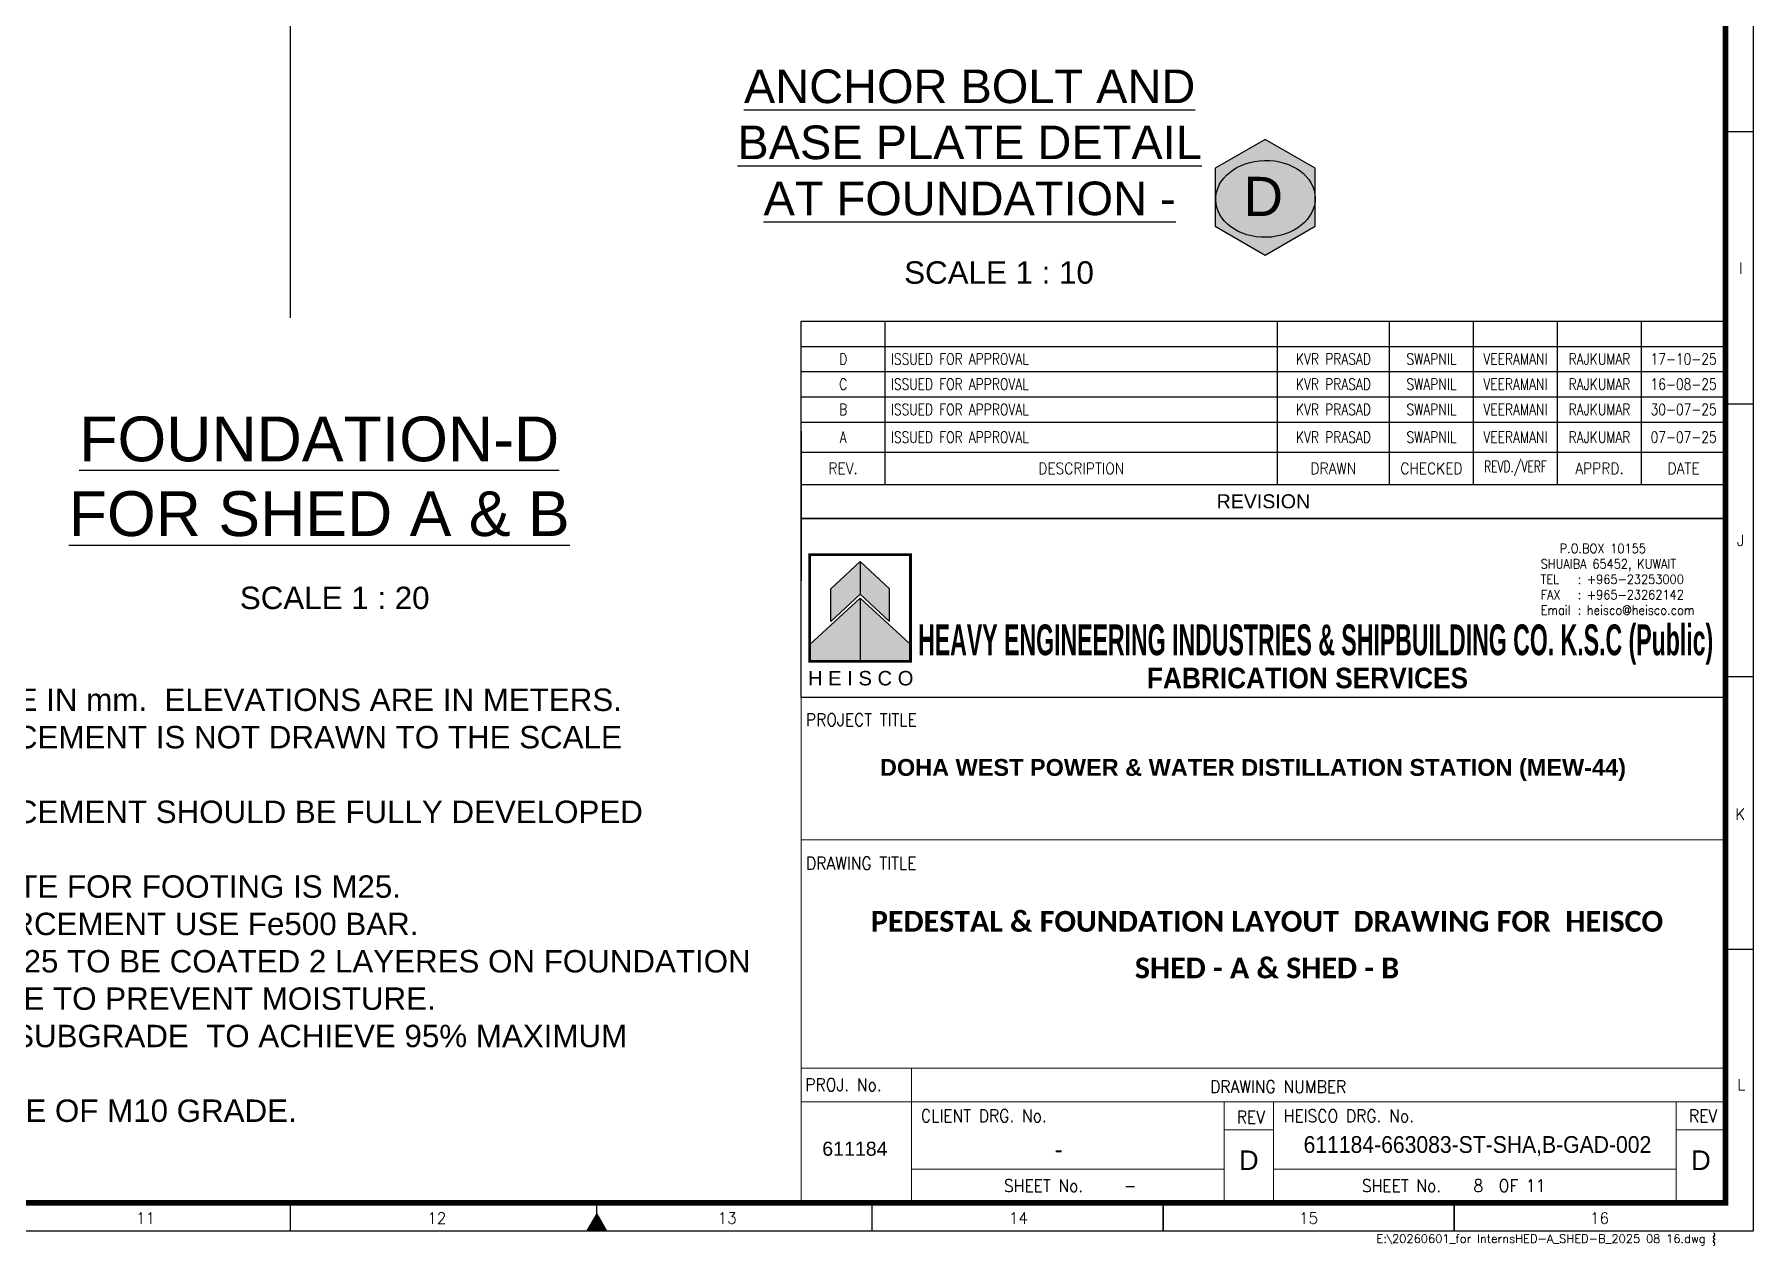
# Model space of a CAD drawing. Header units: millimetres. Extents: x -1055 to 11244, y -20673 to 2560.
# Drawn here: x 8080.2 to 8387, y 1149.2 to 1365.4 of the extents above; entities that cross this region are included whole.
import ezdxf
from ezdxf.enums import TextEntityAlignment as Align

# ---------------------------------------------------------------- set-up
doc = ezdxf.new("R2010")
doc.units = ezdxf.units.MM
for name, color, linetype in [('BORDER', 6, 'Continuous'), ('HEISCO', 7, 'Continuous'), ('TABLE', 4, 'Continuous')]:
    doc.layers.add(name, color=color, linetype=linetype)
doc.styles.add('arial', font='arial.ttf')
doc.styles.add('HEISCO', font='ariblk.ttf')
doc.styles.add('HEISCO.', font='arial.ttf')
doc.styles.add('LOGO', font='ROMANS.SHX')
doc.styles.add('ROMANS', font='romans.shx', dxfattribs={"width": 0.8})
doc.styles.get("Standard").update_dxf_attribs({"font": 'arial.ttf'})

# ---------------------------------------------------------------- blocks, each defined once
blk = doc.blocks.new('A1B')
at = {"layer": 'BORDER', "color": 1}
for p, q in [((837, 199.17), (832, 199.17)), ((837, 150.51), (832, 150.51)), ((837, 101.84), (832, 101.84)), ((837, 53.17), (832, 53.17)), ((575.81, 8), (575.81, 3)), ((679.69, 3), (679.69, 8)), ((731.63, 3), (731.63, 8)), ((731.63, 8), (731.63, 3)), ((731.63, 3), (731.63, 8)), ((783.56, 3), (783.56, 8)), ((783.56, 8), (783.56, 3))]:
    blk.add_line(p, q, dxfattribs=at)
at = {"layer": 'BORDER'}
for p, q in [((630.5, 3), (630.5, 8)), ((630.5, 6), (628.77, 3)), ((630.5, 6), (632.23, 3))]:
    blk.add_line(p, q, dxfattribs=at)
blk.add_lwpolyline([(837, 3), (837, 590), (3, 590), (3, 3)], close=True, dxfattribs=at)
at = {"layer": 'BORDER', "const_width": 1}
blk.add_lwpolyline([(8, 8), (832, 8), (832, 585), (8, 585)], close=True, dxfattribs=at)
at = {"layer": 'BORDER'}
blk.add_solid([(632.23, 3), (628.77, 3), (630.5, 6)], dxfattribs=at)
at = {"color": 11, "insert": (830.38, 1.34), "char_height": 1.5, "width": 401.355, "attachment_point": 6, "style": 'ROMANS'}
blk.add_mtext('{\\W1;\\C1;E:\\20260601_for Interns\\SHED-A_SHED-B_2025 08 16.dwg }', dxfattribs=at)
at = {"layer": 'BORDER', "color": 1, "style": 'ROMANS'}
for s, p in [('I', (834.69, 173.82)), ('J', (834.67, 125.23)), ('K', (834.62, 76.36)), ('L', (834.8, 28.07)), ('11', (549.97, 4.25)), ('12', (601.96, 4.25)), ('13', (653.79, 4.25)), ('14', (705.77, 4.25)), ('15', (757.56, 4.25)), ('16', (809.48, 4.25))]:
    blk.add_text(s, height=2, dxfattribs=at).set_placement(p, align=Align.CENTER)
blk = doc.blocks.new('A$C61D9601B')
at = {"layer": 'HEISCO'}
for color, points in [(34, [(5.84, -8.9), (5.84, -15.38), (11.66, -10.02), (11.66, -3.54)]), (40, [(11.66, -3.54), (11.66, -10.02), (17.48, -15.38), (17.48, -8.9)]), (142, [(1.66, -19.99), (1.66, -23.3), (11.66, -23.3), (11.66, -10.78)]), (138, [(11.66, -10.78), (11.66, -23.3), (21.66, -23.3), (21.66, -19.99)])]:
    blk.add_hatch(color=color, dxfattribs=at).paths.add_polyline_path(points)
blk.add_line((11.66, -10.78), (11.66, -23.3))
blk.add_line((11.66, -10.78), (11.66, -23.3))
at = {"layer": 'HEISCO', "color": 142, "true_color": 0x00a8e1}
blk.add_line((11.66, -10.78), (1.66, -19.99), dxfattribs=at)
at = {"layer": 'HEISCO', "color": 138, "true_color": 0x004961}
for q in [(11.66, -23.3), (21.38, -19.73), (11.66, -23.3)]:
    blk.add_line((11.66, -10.78), q, dxfattribs=at)
at = {"layer": 'HEISCO', "color": 142, "true_color": 0x00a8e1, "const_width": 0.559}
blk.add_lwpolyline([(21.66, -23.3), (21.66, -2.17), (1.66, -2.17), (1.66, -23.3)], close=True, dxfattribs=at)
at = {"layer": 'HEISCO', "color": 34, "true_color": 0xa85400}
blk.add_lwpolyline([(5.84, -8.9), (11.66, -3.54), (11.66, -10.02), (5.84, -15.38)], close=True, dxfattribs=at)
at = {"layer": 'HEISCO', "color": 40, "true_color": 0xffc038}
blk.add_lwpolyline([(17.48, -8.9), (11.66, -3.54), (11.66, -10.02), (17.48, -15.38)], close=True, dxfattribs=at)
at = {"layer": 'HEISCO', "color": 7, "linetype": 'Continuous', "style": 'HEISCO.'}
blk.add_text('H E I S C O', height=2.8666, dxfattribs=at).set_placement((11.77, -26.65), align=Align.MIDDLE_CENTER)
blk = doc.blocks.new('165-HEISCO')
at = {"layer": 'HEISCO', "color": 6}
blk.add_lwpolyline([(0, 32), (165, 32), (165, 0), (0, 0)], close=True, dxfattribs=at)
at = {"layer": 'HEISCO', "xscale": 0.9, "yscale": 0.9, "zscale": 0.9}
blk.add_blockref('A$C61D9601B', (0.03, 27.46), dxfattribs=at)
at = {"layer": 'HEISCO', "color": 7, "linetype": 'ByBlock', "style": 'HEISCO', "width": 0.471616}
blk.add_text('HEAVY ENGINEERING INDUSTRIES & SHIPBUILDING CO. K.S.C (Public)', height=5.5, dxfattribs=at).set_placement((20.87, 7.57), (162.79, 7.57), align=Align.FIT)
at = {"layer": 'HEISCO', "color": 7, "linetype": 'ByBlock', "style": 'HEISCO', "width": 0.8}
blk.add_text('FABRICATION SERVICES', height=3.6667, dxfattribs=at).set_placement((90.37, 3.51), align=Align.MIDDLE_CENTER)
at = {"layer": 'HEISCO', "color": 3, "insert": (131.98, 27.45), "char_height": 1.65, "width": 30.9183, "attachment_point": 1, "style": 'LOGO'}
blk.add_mtext('\\pxsm1,ql;   {\\W0.9;P.O.BOX 10155\\P\\pt3,4;SHUAIBA 65452, KUWAIT \\P\\pt4;TEL^I: +965-23253000 \\PFAX^I: +965-23262142 \\PEmail^I: heisco@heisco.com}', dxfattribs=at)
blk = doc.blocks.new('*T29018')
at = {"layer": 'TABLE', "color": 4}
for p, q in [((0, 35.16), (165, 35.16)), ((0, 0), (0, 35.16)), ((15, 6), (15, 35.16)), ((85, 6), (85, 35.16)), ((105, 6), (105, 35.16)), ((120, 6), (120, 35.16)), ((135, 6), (135, 35.16)), ((150, 6), (150, 35.16)), ((165, 0), (165, 35.16)), ((0, 11.77), (165, 11.77)), ((0, 6), (15, 6)), ((0, 0), (165, 0))]:
    blk.add_line(p, q, dxfattribs=at)
at = {"layer": 'TABLE', "color": 8}
for p, q in [((0, 30.66), (165, 30.66)), ((0, 26.16), (165, 26.16)), ((0, 21.66), (165, 21.66)), ((0, 17.16), (165, 17.16))]:
    blk.add_line(p, q, dxfattribs=at)
at = {"layer": 'TABLE', "color": 0, "lineweight": -2}
blk.add_line((15, 6), (165, 6), dxfattribs=at)
at = {"layer": 'TABLE', "color": 7}
for s, insert, char_height, width, attachment_point, style in [('D', (7.5, 28.41), 2, 13, 5, 'ROMANS'), ('ISSUED FOR APPROVAL', (16, 28.41), 2, 68, 4, 'ROMANS'), ('KVR PRASAD', (95, 28.41), 2, 18, 5, 'ROMANS'), ('SWAPNIL', (112.5, 28.41), 2, 13, 5, 'ROMANS'), ('VEERAMANI', (127.5, 28.41), 2, 13, 5, 'ROMANS'), ('RAJKUMAR', (142.5, 28.41), 2, 13, 5, 'ROMANS'), ('17-10-25', (157.5, 28.41), 2, 13, 5, 'ROMANS'), ('C', (7.5, 23.91), 2, 13, 5, 'ROMANS'), ('ISSUED FOR APPROVAL', (16, 23.91), 2, 68, 4, 'ROMANS'), ('KVR PRASAD', (95, 23.91), 2, 18, 5, 'ROMANS'), ('SWAPNIL', (112.5, 23.91), 2, 13, 5, 'ROMANS'), ('VEERAMANI', (127.5, 23.91), 2, 13, 5, 'ROMANS'), ('RAJKUMAR', (142.5, 23.91), 2, 13, 5, 'ROMANS'), ('16-08-25', (157.5, 23.91), 2, 13, 5, 'ROMANS'), ('B', (7.5, 19.41), 2, 13, 5, 'ROMANS'), ('ISSUED FOR APPROVAL', (16, 19.41), 2, 68, 4, 'ROMANS'), ('KVR PRASAD', (95, 19.41), 2, 18, 5, 'ROMANS'), ('SWAPNIL', (112.5, 19.41), 2, 13, 5, 'ROMANS'), ('VEERAMANI', (127.5, 19.41), 2, 13, 5, 'ROMANS'), ('RAJKUMAR', (142.5, 19.41), 2, 13, 5, 'ROMANS'), ('30-07-25', (157.5, 19.41), 2, 13, 5, 'ROMANS'), ('{\\W0.9;REV.}', (7.5, 8.89), 2, 13, 5, 'ROMANS'), ('{\\W0.9;DESCRIPTION}', (50, 8.89), 2, 68, 5, 'ROMANS'), ('{\\W0.9;DRAWN}', (95, 8.89), 2, 18, 5, 'ROMANS'), ('{\\W0.9;CHECKED}', (112.5, 8.89), 2, 13, 5, 'ROMANS'), ('{\\W0.7;REVD./VERF}', (127.5, 8.89), 2, 13, 5, 'ROMANS'), ('{\\W0.9;APPRD.}', (142.5, 8.89), 2, 13, 5, 'ROMANS'), ('{\\W0.9;DATE}', (157.5, 8.89), 2, 13, 5, 'ROMANS'), ('{\\C7;REVISION}', (82.5, 3), 2.5, 163, 5, 'arial')]:
    blk.add_mtext(s, dxfattribs=dict(at, insert=insert, char_height=char_height, width=width, attachment_point=attachment_point, style=style))
at = {"layer": 'TABLE', "color": 3, "char_height": 2, "style": 'ROMANS'}
for s, insert, width, attachment_point in [('A', (7.5, 14.46), 13, 5), ('ISSUED FOR APPROVAL', (16, 14.46), 68, 4), ('KVR PRASAD', (95, 14.46), 18, 5), ('SWAPNIL', (112.5, 14.46), 13, 5), ('VEERAMANI', (127.5, 14.46), 13, 5), ('RAJKUMAR', (142.5, 14.46), 13, 5), ('07-07-25', (157.5, 14.46), 13, 5)]:
    blk.add_mtext(s, dxfattribs=dict(at, insert=insert, width=width, attachment_point=attachment_point))

msp = doc.modelspace()

# ---------------------------------------------------------------- hatches: boundary and pattern name
at = {"transparency": 33554687}
h = msp.add_hatch(color=256, dxfattribs=at)
h.dxf.hatch_style = 1
edge = h.paths.add_edge_path()
edge.add_line((8304.314583, 1344.048967), (8299.846795, 1346.628446))
edge.add_line((8299.846795, 1346.628446), (8290.911218, 1341.469488))
edge.add_line((8290.911218, 1341.469488), (8290.911218, 1331.151573))
edge.add_line((8290.911218, 1331.151573), (8299.846795, 1325.992615))
edge.add_line((8299.846795, 1325.992615), (8308.782371, 1331.151573))
edge.add_line((8308.782371, 1331.151573), (8308.782371, 1335.979155))
edge.add_ellipse((8299.900886, 1336.018048), major_axis=(-8.881534, -0.187147), ratio=0.7730340689, start_angle=180.01942008, end_angle=538.11416563, ccw=False)
edge.add_line((8308.782371, 1336.207522), (8308.782371, 1341.469488))
edge.add_line((8308.782371, 1341.469488), (8304.314583, 1344.048967))

# ---------------------------------------------------------------- linework, layer by layer
msp.add_line((8125.842776, 1733.838959), (8125.842776, 1314.753227))
msp.add_lwpolyline([(8299.846795, 1325.992615), (8308.782371, 1331.151573), (8308.782371, 1341.469488), (8299.846795, 1346.628446), (8290.911218, 1341.469488), (8290.911218, 1331.151573)], close=True)
msp.add_ellipse((8299.900886, 1336.018048), major_axis=(8.881534, 0.187147), ratio=0.7730340689)
at = {"layer": 'BORDER'}
for p, q in [((8217.030276, 1314.174892), (8382.030276, 1314.174892)), ((8217.030276, 1294.550858), (8217.030276, 1267.810147)), ((8382.030276, 1294.550858), (8382.030276, 1267.810147)), ((8217.030276, 1278.987985), (8382.030276, 1278.987985))]:
    msp.add_line(p, q, dxfattribs=at)
at = {"layer": 'BORDER', "color": 8, "lineweight": 0}
for p, q in [((8292.516171, 1169.838959), (8301.334056, 1169.838959)), ((8373.212391, 1169.838959), (8382.030276, 1169.838959))]:
    msp.add_line(p, q, dxfattribs=at)
at = {"layer": 'BORDER', "color": 6, "lineweight": 0}
msp.add_lwpolyline([(8217.030276, 1246.987985), (8382.030276, 1246.987985), (8382.030276, 1156.838959), (8217.030276, 1156.838959)], close=True, dxfattribs=at)
for points in [[(8217.030276, 1221.639762), (8382.030276, 1221.639762)], [(8217.030276, 1180.838959), (8382.030276, 1180.838959)], [(8236.697017, 1180.838959), (8236.697017, 1156.838959)], [(8217.030276, 1174.838959), (8382.030276, 1174.838959)], [(8292.516171, 1174.838959), (8292.516171, 1156.838959)], [(8301.334056, 1174.838959), (8301.334056, 1156.838959)], [(8373.212391, 1174.838959), (8373.212391, 1156.838959)]]:
    msp.add_lwpolyline(points, dxfattribs=at)
at = {"layer": 'BORDER', "color": 8, "lineweight": 0}
for points in [[(8236.697017, 1162.838959), (8292.516171, 1162.838959)], [(8301.334056, 1162.838959), (8373.212391, 1162.838959)]]:
    msp.add_lwpolyline(points, dxfattribs=at)

# ---------------------------------------------------------------- block references
for name, p in [('A1B', (7550.030276, 1148.838959)), ('*T29018', (8217.030276, 1279.016797))]:
    msp.add_blockref(name, p)
at = {"layer": 'HEISCO'}
msp.add_blockref('165-HEISCO', (8217.030276, 1246.987985), dxfattribs=at)

# ---------------------------------------------------------------- texts
at = {"attachment_point": 5}
for s, insert, char_height in [('{\\LANCHOR BOLT AND\\PBASE PLATE DETAIL\\PAT FOUNDATION -  }', (8247.095675, 1346.060738), 6), ('D', (8299.513215, 1336.448258), 7)]:
    msp.add_mtext(s, dxfattribs=dict(at, insert=insert, char_height=char_height))
for s, insert, char_height, width, attachment_point in [('SCALE 1 : 10', (8235.418627, 1324.871902), 4, 63.03115758, 1), ('{\\LFOUNDATION-D\\PFOR SHED A & B}', (8131.008764, 1286.445409), 8, 225.35033557, 5), ('SCALE 1 : 20', (8116.84455, 1266.797122), 4, 66.42833482, 1)]:
    msp.add_mtext(s, dxfattribs=dict(insert=insert, char_height=char_height, width=width, attachment_point=attachment_point))
at = {"color": 130, "insert": (8014.587718, 1255.279938), "char_height": 4, "width": 255.85688563, "attachment_point": 1}
msp.add_mtext('NOTE:\\P1. ALL DIMENSIONS ARE IN mm.  ELEVATIONS ARE IN METERS.\\P2. PEDESTAL REINFORCEMENT IS NOT DRAWN TO THE SCALE\\P    FOR CLARITY.\\P3. PEDESTAL REINFORCEMENT SHOULD BE FULLY DEVELOPED\\P    IN THE FOUNDATION.\\P4.  GRADE OF CONCRETE FOR FOOTING IS M25.\\P5.  FOR STEEL REINFORCEMENT USE Fe500 BAR.\\P6.  BITUMEN GRADE 85/25 TO BE COATED 2 LAYERES ON FOUNDATION\\P    CONCRETE  SURFACE TO PREVENT MOISTURE.\\P7.  WELL COMPACTED SUBGRADE  TO ACHIEVE 95% MAXIMUM\\P    DRY DENSITY.\\P8.  PCC LAYER SHALL BE OF M10 GRADE.', dxfattribs=at)
at = {"layer": 'BORDER', "color": 3, "style": 'ROMANS', "width": 0.9}
for s, p in [('PROJECT TITLE', (8217.865874, 1241.922219)), ('DRAWING TITLE', (8217.892899, 1216.296646)), ('PROJ. No.', (8217.770299, 1176.779741)), ('DRAWING NUMBER', (8290.019671, 1176.431458)), ('CLIENT DRG. No.', (8238.402091, 1171.23447)), ('HEISCO DRG. No.', (8303.157079, 1171.214711)), ('SHEET No.    -', (8253.228551, 1158.762709)), ('SHEET No.   8  OF 11', (8317.114694, 1158.762709))]:
    msp.add_text(s, height=2.25, dxfattribs=at).set_placement(p)
for p in [(8297.305405, 1171.008653), (8378.001625, 1171.219813)]:
    msp.add_text('REV', height=2.25, dxfattribs=at).set_placement(p, align=Align.CENTER)
at = {"layer": 'BORDER', "color": 7, "style": 'arial'}
for s, insert, char_height, width, attachment_point in [('{\\fArial|b1|i0|c0|p34;DOHA WEST POWER & WATER DISTILLATION STATION (MEW-44)}', (8297.669239, 1234.081652), 3, 163.24464911, 5), ('{\\fCalibri|b1|i0|c0|p2;\\H1.2308x;PEDESTAL & FOUNDATION LAYOUT  DRAWING FOR  HEISCO}', (8300.177872, 1207.038375), 3, 163.24464911, 5), ('{\\fCalibri|b1|i0|c0|p2;\\H1.2308x;SHED - A & SHED - B}', (8300.177872, 1198.719101), 3, 163.24464911, 5), ('611184', (8226.623117, 1167.728869), 2.5, 24.94987634, 2), ('-', (8262.989595, 1167.836301), 3, 47.48534094, 2), ('D', (8296.928799, 1164.426289), 3.5, 6.29727831, 5), ('{\\W0.9;611184-663083-ST-SHA,B-GAD-002}', (8337.732837, 1168.73047), 3, 43.61317739, 2), ('D', (8377.62502, 1164.426289), 3.5, 8.40928889, 5)]:
    msp.add_mtext(s, dxfattribs=dict(at, insert=insert, char_height=char_height, width=width, attachment_point=attachment_point))

doc.saveas('drawing.dxf')
